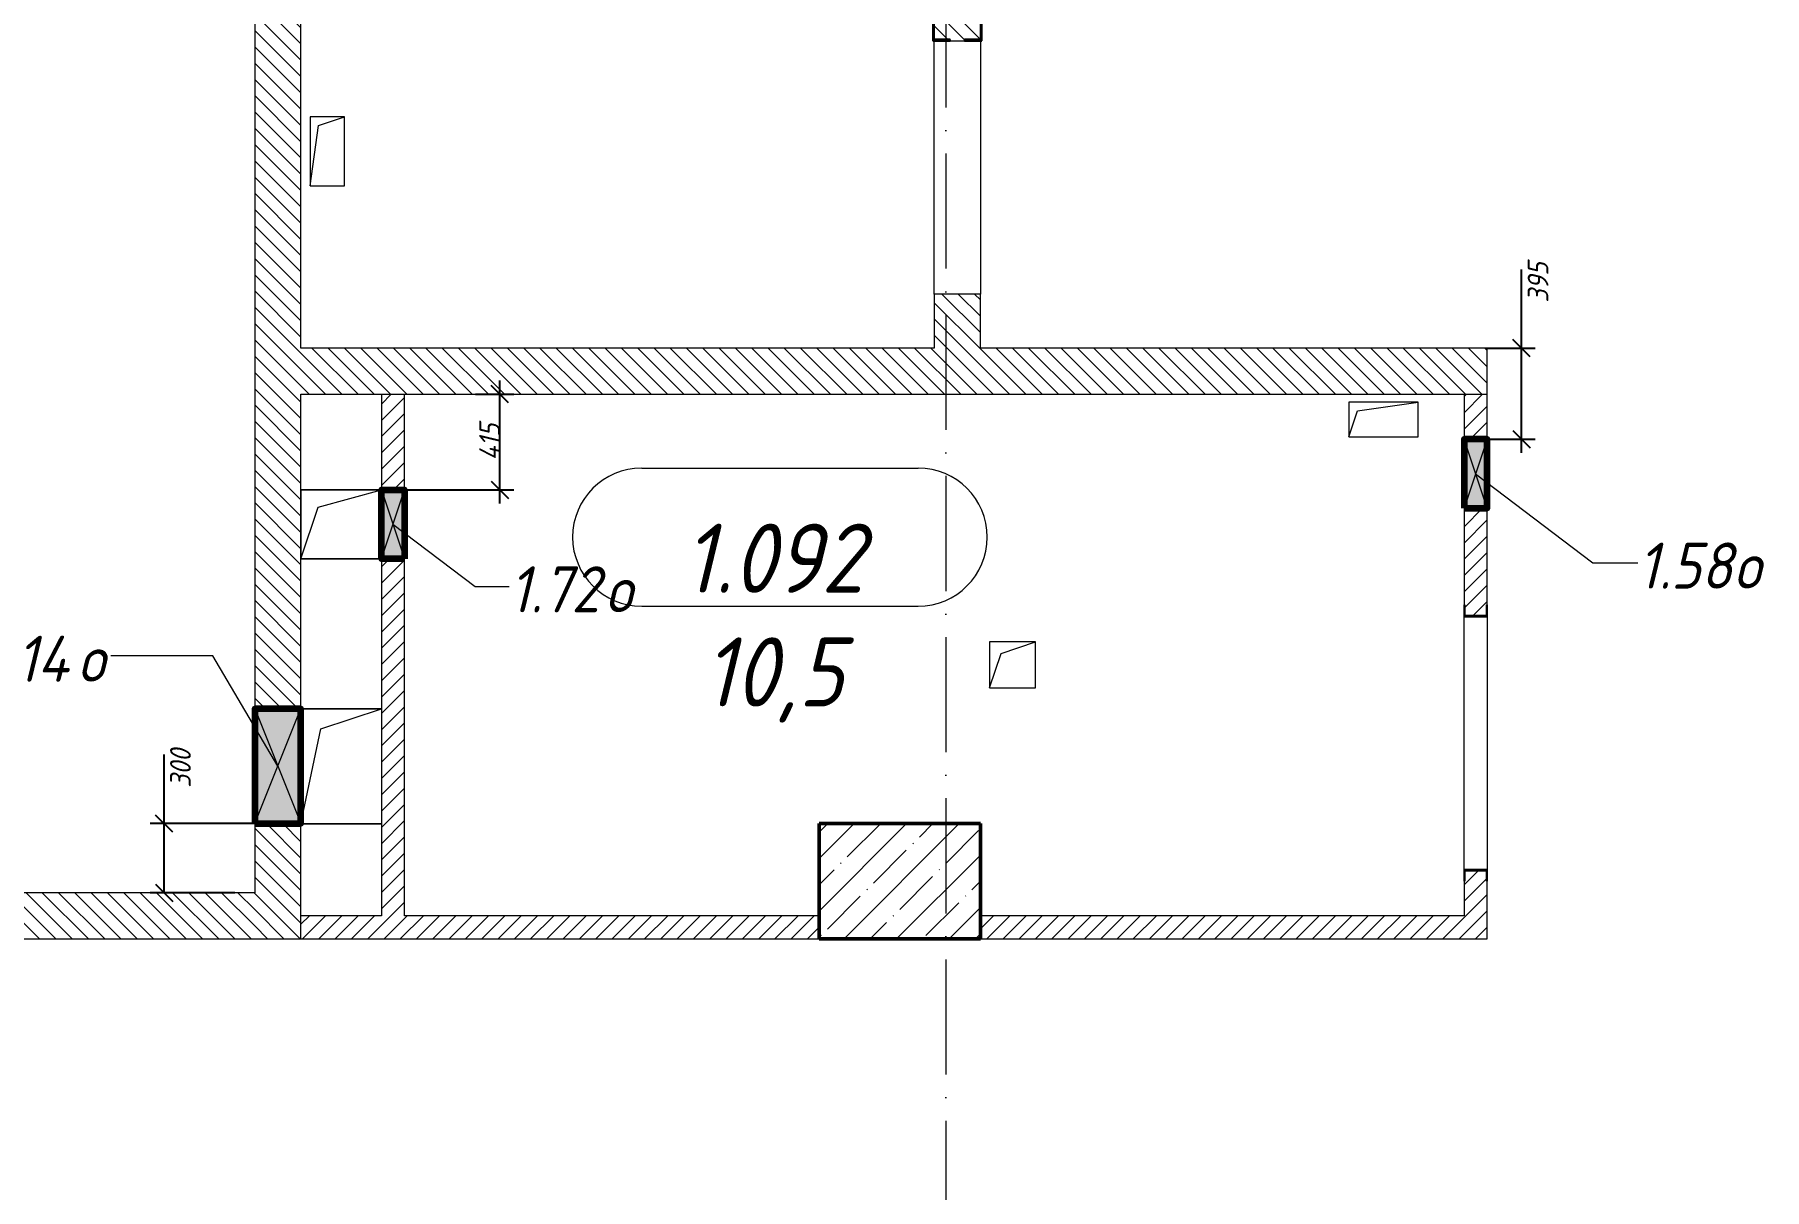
# Model space of a CAD drawing. Header units: millimetres. Extents: x -356862 to 418287, y 0 to 839748.
# Drawn here: x -91371 to -83861, y 535608 to 540624 of the extents above; entities that cross this region are included whole.
import ezdxf

# ---------------------------------------------------------------- set-up
doc = ezdxf.new("R2010")
doc.units = ezdxf.units.MM
doc.linetypes.add('50_200_ШТРИХ_1Т_ш5_п1_п1_', pattern=[700, 500, -100, 0, -100])
for name, color, linetype, lineweight in [('9.7) Заделка 956 шт', 6, 'Continuous', 158), ('A-____-____-DIMS', 7, 'Continuous', 9), ('A-DETL-GENF-OTLN', 7, 'Continuous', 9), ('A-FLOR-____-OTLN', 7, 'Continuous', 9), ('A-GENM-____-MCUT', 7, 'Continuous', 25), ('A-GENM-____-OTLN', 7, 'Continuous', 9), ('A-GENM-____-OTLN-1', 7, 'Continuous', 25), ('A-GLAZ-____-IDEN', 7, 'Continuous', 9), ('A-GLAZ-____-OTLN', 7, 'Continuous', 9), ('A-WALL-____-MCUT', 7, 'Continuous', 13), ('A-WALL-____-PATT-1', 7, 'Continuous', 9), ('A-WALL-FNSH-MCUT-1', 7, 'Continuous', 9), ('I-WALL-____-OTLN', 7, 'Continuous', 9), ('S-COLS-____-MCUT', 7, 'Continuous', 50), ('S-COLS-____-OTLN', 7, 'Continuous', 9), ('S-GRID-____-OTLN-1', 7, '50_200_ШТРИХ_1Т_ш5_п1_п1_', 9)]:
    doc.layers.add(name, color=color, linetype=linetype, lineweight=lineweight)
doc.layers.add('A-AREA-IDEN-1', color=7, linetype='Continuous', lineweight=9, true_color=0x000000)
doc.styles.add('ISOCPEUR_I', font='isocpeui.ttf', dxfattribs={"width": 0.9, "height": 2.5})
doc.styles.add('ISOCPEUR_I_11', font='isocpeui.ttf', dxfattribs={"width": 0.9, "height": 200})
doc.styles.add('ISOCPEUR_I_7', font='isocpeui.ttf', dxfattribs={"width": 0.9, "height": 90})
doc.dimstyles.new('ISO-1_8_0_9К_СРЕДНИЙ_Кладочные_1', dxfattribs={"dimscale": 304.8, "dimtxt": 89.638306, "dimasz": 0.246063, "dimexe": 0.19685, "dimexo": 0, "dimgap": 0, "dimtad": 1, "dimdec": 3, "dimrnd": 0.001, "dimdsep": 46, "dimtxsty": 'ISOCPEUR_I_7', "dimblk1": 'OBLIQUE', "dimblk2": 'OBLIQUE', "dimsah": 1, "dimcen": 0.09, "dimdle": 0.19685, "dimazin": 0, "dimtfac": 1, "dimtdec": 4, "dimtix": 1, "dimtmove": 0, "dimatfit": 3, "dimfxl": 1, "dimtvp": 1, "dimtolj": 1, "dimtzin": 0, "dimarcsym": 2})
doc.dimstyles.new('ISO-1_8_0_9К_СРЕДНИЙ_Кладочные_2', dxfattribs={"dimscale": 304.8, "dimtxt": 89.638306, "dimasz": 0.246063, "dimexe": 0.19685, "dimexo": 0, "dimgap": 0, "dimtad": 1, "dimdec": 3, "dimrnd": 0.001, "dimdsep": 46, "dimtxsty": 'ISOCPEUR_I_7', "dimblk1": 'OBLIQUE', "dimblk2": 'OBLIQUE', "dimsah": 1, "dimcen": 0.09, "dimdle": 0.19685, "dimazin": 0, "dimtfac": 1, "dimtdec": 4, "dimtix": 1, "dimtmove": 1, "dimatfit": 3, "dimfxl": 1, "dimtvp": 1, "dimtolj": 1, "dimtzin": 0, "dimarcsym": 2})
pattern_1 = [(135, (-176515.067, 459015.94), (-35.35534, -35.35534), [])]
pattern_2 = [(45, (-176515.067, 459015.94), (-35.35534, 35.35534), [])]

# ---------------------------------------------------------------- blocks, each defined once
blk = doc.blocks.new('BSC_Колонна _Прямоугольная - 500х700-V162-АР1_План отверстий 1 этажа в осях 1-64_Ю-ЯЯ')
at = {"layer": 'S-COLS-____-OTLN'}
h = blk.add_hatch(dxfattribs=at)
h.set_pattern_fill('FP_174', color=256, style=0, pattern_type=2)
h.set_pattern_definition([(315, (-77931.04, 88900), (114.04925, 114.04925), []), (315, (-77931.04, 88785.95), (114.04925, 114.04925), [201.613, -40.323, 3.353, -36.97])])
h.paths.add_polyline_path([(-250, -350), (250, -350), (250, 350), (-250, 350)], flags=0)
at = {"layer": 'S-COLS-____-MCUT'}
for p, q in [((250, 350), (-250, 350)), ((-250, 350), (-250, -350)), ((250, -350), (250, 350)), ((-250, -350), (250, -350))]:
    blk.add_line(p, q, dxfattribs=at)
blk = doc.blocks.new('154_Фахверк_СКБ_Швеллер - Тип_100_4010-27789772-АР1_План отверстий 1 этажа в осях 1-64_Ю-ЯЯ')
at = {"layer": 'A-GENM-____-MCUT'}
for p, q in [((175, 50), (125, 50)), ((125, 50), (125, -50)), ((128, 47), (175, 47)), ((128, -47), (128, 47)), ((175, 47), (175, 50)), ((125, -50), (175, -50)), ((175, -47), (128, -47)), ((175, -50), (175, -47))]:
    blk.add_line(p, q, dxfattribs=at)
blk = doc.blocks.new('Фахверк_СКБ_Уголок - 200_4010-27904266-АР1_План отверстий 1 этажа в осях 1-64_Ю-ЯЯ')
at = {"layer": 'A-GENM-____-MCUT'}
for p, q in [((125, 156), (50, 156)), ((50, 156), (50, 150)), ((125, 81), (125, 156)), ((50, 150), (119, 150)), ((119, 150), (119, 81)), ((119, 81), (125, 81)), ((125, 19), (119, 19)), ((119, 19), (119, -50)), ((125, -56), (125, 19)), ((119, -50), (50, -50)), ((50, -50), (50, -56)), ((50, -56), (125, -56))]:
    blk.add_line(p, q, dxfattribs=at)
blk = doc.blocks.new('AR_Отверстие прямоугольное _в плите_ - AR_Отверстие прямоугольное _в плите_-30459630-АР1_План отверстий 1 этажа в осях 1-64_Ю-ЯЯ')
at = {"layer": 'A-GENM-____-OTLN'}
for p, q in [((75, 150), (-75, 150)), ((-75, 150), (-75, -150)), ((-75, -150), (-37.5, 112.5)), ((-37.5, 112.5), (75, 150)), ((75, -150), (75, 150)), ((-75, -150), (75, -150))]:
    blk.add_line(p, q, dxfattribs=at)
blk = doc.blocks.new('AR_Отверстие прямоугольное _в плите_ - AR_Отверстие прямоугольное _в плите_-30459637-АР1_План отверстий 1 этажа в осях 1-64_Ю-ЯЯ')
at = {"layer": 'A-GENM-____-OTLN'}
for p, q in [((150, 75), (-150, 75)), ((-150, 75), (-150, -75)), ((-150, -75), (-112.5, 37.5)), ((-112.5, 37.5), (150, 75)), ((150, -75), (150, 75)), ((-150, -75), (150, -75))]:
    blk.add_line(p, q, dxfattribs=at)
blk = doc.blocks.new('AR_Отверстие прямоугольное _в плите_ - AR_Отверстие прямоугольное _в плите_-30459597-АР1_План отверстий 1 этажа в осях 1-64_Ю-ЯЯ')
at = {"layer": 'A-GENM-____-OTLN'}
for p, q in [((100, 100), (-100, 100)), ((-100, 100), (-100, -100)), ((-50, 50), (100, 100)), ((100, -100), (100, 100)), ((-100, -100), (-50, 50)), ((-100, -100), (100, -100))]:
    blk.add_line(p, q, dxfattribs=at)
blk = doc.blocks.new('AR_Отверстие прямоугольное _в плите_ - AR_Отверстие прямоугольное _в плите_-30552540-АР1_План отверстий 1 этажа в осях 1-64_Ю-ЯЯ')
at = {"layer": 'A-GENM-____-OTLN'}
for p, q in [((175, 250), (-175, 250)), ((-87.5, 162.5), (175, 250)), ((-175, -250), (-87.5, 162.5)), ((-175, -250), (175, -250))]:
    blk.add_line(p, q, dxfattribs=at)
blk = doc.blocks.new('AR_Отверстие прямоугольное _в плите_ - AR_Отверстие прямоугольное _в плите_-30552577-АР1_План отверстий 1 этажа в осях 1-64_Ю-ЯЯ')
at = {"layer": 'A-GENM-____-OTLN'}
for p, q in [((174.3, 150), (-175, 150)), ((-175, 150), (-175, -150)), ((-100, 75), (174.3, 149.8)), ((-175, -150), (-100, 75)), ((-175, -150), (174.3, -150))]:
    blk.add_line(p, q, dxfattribs=at)
blk = doc.blocks.new('AR_Отверстие прямоугольное _в стене__БезПР - AR_Отверстие прямоугольное _в стене__БезПР-36427736-АР1_План отверстий 1 этажа в осях 1-64_Ю-ЯЯ')
at = {"layer": 'A-GLAZ-____-OTLN'}
blk.add_hatch(color=256, dxfattribs=at).paths.add_polyline_path([(-150, -50), (150, -50), (150, 50), (-150, 50)], flags=0)
at = {"layer": 'A-DETL-GENF-OTLN'}
for p, q in [((-150, -50), (-150, 50)), ((-150, 50), (150, 50)), ((150, 50), (-150, -50)), ((-150, 50), (150, -50)), ((150, 50), (-150, 50)), ((-150, 50), (-150, -50)), ((150, 50), (150, -50)), ((150, -50), (150, 50)), ((150, -50), (-150, -50)), ((-150, -50), (150, -50))]:
    blk.add_line(p, q, dxfattribs=at)
at = {"layer": 'A-GLAZ-____-OTLN'}
blk.add_line((150, 50), (-150, 50), dxfattribs=at)
blk = doc.blocks.new('AR_Отверстие прямоугольное _в стене__БезПР - AR_Отверстие прямоугольное _в стене__БезПР-36427571-АР1_План отверстий 1 этажа в осях 1-64_Ю-ЯЯ')
at = {"layer": 'A-GLAZ-____-OTLN'}
blk.add_hatch(color=256, dxfattribs=at).paths.add_polyline_path([(150, -50), (150, 50), (-150, 50), (-150, -50)], flags=0)
at = {"layer": 'A-DETL-GENF-OTLN'}
for p, q in [((-150, -50), (-150, 50)), ((-150, 50), (150, 50)), ((150, 50), (-150, -50)), ((-150, 50), (150, -50)), ((150, 50), (-150, 50)), ((-150, 50), (-150, -50)), ((150, 50), (150, -50)), ((150, -50), (150, 50)), ((150, -50), (-150, -50)), ((-150, -50), (150, -50))]:
    blk.add_line(p, q, dxfattribs=at)
at = {"layer": 'A-GLAZ-____-OTLN'}
blk.add_line((150, 50), (-150, 50), dxfattribs=at)
blk = doc.blocks.new('AR_Отверстие прямоугольное _в стене__БезПР - AR_Отверстие прямоугольное _в стене__БезПР-36427847-АР1_План отверстий 1 этажа в осях 1-64_Ю-ЯЯ')
at = {"layer": 'A-GLAZ-____-OTLN'}
blk.add_hatch(color=256, dxfattribs=at).paths.add_polyline_path([(-250, -100), (250, -100), (250, 100), (-250, 100)], flags=0)
at = {"layer": 'A-DETL-GENF-OTLN'}
for p, q in [((-250, -100), (-250, 100)), ((-250, 100), (250, 100)), ((250, 100), (-250, -100)), ((-250, 100), (250, -100)), ((250, 100), (-250, 100)), ((-250, 100), (-250, -100)), ((250, 100), (250, -100)), ((250, -100), (250, 100)), ((250, -100), (-250, -100)), ((-250, -100), (250, -100))]:
    blk.add_line(p, q, dxfattribs=at)
at = {"layer": 'A-GLAZ-____-OTLN'}
blk.add_line((250, 100), (-250, 100), dxfattribs=at)
blk = doc.blocks.new('_Oblique')
at = {"color": 0, "linetype": 'ByBlock', "lineweight": -2}
blk.add_line((-0.5, -0.5), (0.5, 0.5), dxfattribs=at)
blk = doc.blocks.new('*D13613')
at = {"layer": 'A-____-____-DIMS', "color": 0, "lineweight": -2, "transparency": 16777216}
for p, q in [((-84916.3, 539262), (-84916.3, 539604.4)), ((-85065.1, 539262), (-84856.3, 539262)), ((-84916.3, 538807), (-84916.3, 539262)), ((-85065.1, 538867), (-84856.3, 538867))]:
    blk.add_line(p, q, dxfattribs=at)
at = {"layer": 'Defpoints', "color": 0, "transparency": 16777216}
for p in [(-85065.1, 539262), (-84916.3, 539262), (-85065.1, 538867)]:
    blk.add_point(p, dxfattribs=at)
at = {"layer": 'A-____-____-DIMS', "color": 0, "lineweight": -2, "transparency": 16777216, "xscale": 75, "yscale": 75, "zscale": 75}
for p, rotation in [((-84916.3, 539262), 90), ((-84916.3, 538867), 270)]:
    blk.add_blockref('_Oblique', p, dxfattribs=dict(at, rotation=rotation))
at = {"layer": 'A-____-____-DIMS', "color": 0, "transparency": 16777216, "insert": (-84889.1, 539459.6), "char_height": 90, "width": 409.578, "attachment_point": 1, "rotation": 90, "line_spacing_factor": 1.149209, "style": 'ISOCPEUR_I_7'}
blk.add_mtext('\\A1;395', dxfattribs=at)
blk = doc.blocks.new('*D13614')
at = {"layer": 'A-____-____-DIMS', "color": 0, "lineweight": -2, "transparency": 16777216}
for p, q in [((-89350.5, 538587), (-89350.5, 539122)), ((-89456.5, 539062), (-89290.5, 539062)), ((-89765.1, 538647), (-89290.5, 538647))]:
    blk.add_line(p, q, dxfattribs=at)
at = {"layer": 'Defpoints', "color": 0, "transparency": 16777216}
for p in [(-89456.5, 539062), (-89350.5, 539062), (-89765.1, 538647)]:
    blk.add_point(p, dxfattribs=at)
at = {"layer": 'A-____-____-DIMS', "color": 0, "lineweight": -2, "transparency": 16777216, "xscale": 75, "yscale": 75, "zscale": 75}
for p, rotation in [((-89350.5, 539062), 90), ((-89350.5, 538647), 270)]:
    blk.add_blockref('_Oblique', p, dxfattribs=dict(at, rotation=rotation))
at = {"layer": 'A-____-____-DIMS', "color": 0, "transparency": 16777216, "insert": (-89395.5, 538854.5), "char_height": 90, "width": 384.755, "attachment_point": 5, "rotation": 90, "style": 'ISOCPEUR_I_7'}
blk.add_mtext('\\A1;415', dxfattribs=at)
blk = doc.blocks.new('*D13658')
at = {"layer": 'A-____-____-DIMS', "color": 0, "lineweight": -2, "transparency": 16777216}
for p, q in [((-90808.5, 537197), (-90808.5, 537497.4)), ((-90808.5, 536897), (-90808.5, 537257)), ((-90415.1, 537197), (-90868.5, 537197)), ((-90501.3, 536897), (-90868.5, 536897))]:
    blk.add_line(p, q, dxfattribs=at)
at = {"layer": 'Defpoints', "color": 0, "transparency": 16777216}
for p in [(-90415.1, 537197), (-90808.5, 536897), (-90501.3, 536897)]:
    blk.add_point(p, dxfattribs=at)
at = {"layer": 'A-____-____-DIMS', "color": 0, "lineweight": -2, "transparency": 16777216, "xscale": 75, "yscale": 75, "zscale": 75}
for p, rotation in [((-90808.5, 537197), 90), ((-90808.5, 536897), 270)]:
    blk.add_blockref('_Oblique', p, dxfattribs=dict(at, rotation=rotation))
at = {"layer": 'A-____-____-DIMS', "color": 0, "transparency": 16777216, "insert": (-90782.5, 537352.6), "char_height": 90, "width": 409.578, "attachment_point": 1, "rotation": 90, "line_spacing_factor": 1.149209, "style": 'ISOCPEUR_I_7'}
blk.add_mtext('\\A1;300', dxfattribs=at)
blk = doc.blocks.new('AAR_СКБ_Марка_помещения_1_5 ммп - Номер _ Площадь-27962135-АИ_План этажа_Стены_1')
at = {"layer": 'A-AREA-IDEN-1'}
for p, q in [((-2.987, 3), (3.013, 3)), ((-2.987, 0), (3.013, 0))]:
    blk.add_line(p, q, dxfattribs=at)
for centre, start, end in [((-2.987, 1.5), 90, 270), ((3.013, 1.5), 270, 90)]:
    blk.add_arc(centre, 1.5, start, end, dxfattribs=at)

msp = doc.modelspace()

# ---------------------------------------------------------------- hatches: boundary and pattern name
at = {"layer": 'A-WALL-____-PATT-1'}
h = msp.add_hatch(dxfattribs=at)
h.set_pattern_fill('FP_6', color=256, style=0, pattern_type=2)
h.set_pattern_definition(pattern_1)
h.paths.add_polyline_path([(-90415.0675, 536696.983), (-90215.0675, 536696.983), (-90215.0675, 537196.983), (-90415.0675, 537196.983), (-90415.0675, 536896.983)], flags=0)
h.paths.add_polyline_path([(-90347.4142, 537696.983), (-90215.0675, 537696.983), (-90215.0675, 544446.983), (-90415.0675, 544446.983), (-90415.0675, 537696.983)], flags=0)
h = msp.add_hatch(dxfattribs=at)
h.set_pattern_fill('FP_6', color=256, style=0, pattern_type=2)
h.set_pattern_definition(pattern_1)
h.paths.add_polyline_path([(-87265.0675, 539261.983), (-87265.0675, 539496.983), (-87465.0675, 539496.983), (-87465.0675, 539261.983)], flags=0)
h.paths.add_polyline_path([(-87396.0675, 540596.983), (-87334.0675, 540596.983), (-87334.0675, 540602.983), (-87265.0675, 540602.983), (-87265.0675, 540696.983), (-87465.0675, 540696.983), (-87465.0675, 540602.983), (-87396.0675, 540602.983)], flags=0)
h = msp.add_hatch(dxfattribs=at)
h.set_pattern_fill('FP_6', color=256, style=0, pattern_type=2)
h.set_pattern_definition(pattern_1)
h.paths.add_polyline_path([(-85165.0675, 539061.983), (-85065.0675, 539061.983), (-85065.0675, 539261.983), (-90215.0675, 539261.983), (-90215.0675, 539061.983), (-86387.9422, 539061.983)], flags=0)
h = msp.add_hatch(dxfattribs=at)
h.set_pattern_fill('FP_5', color=256, style=0, pattern_type=2)
h.set_pattern_definition(pattern_2)
h.paths.add_polyline_path([(-89765.0675, 536796.9825), (-89765.0675, 538346.983), (-89865.0675, 538346.983), (-89865.0675, 536796.9825)], flags=0)
h.paths.add_polyline_path([(-89865.0675, 538646.983), (-89765.0675, 538646.983), (-89765.0675, 539061.983), (-89865.0675, 539061.983), (-89865.0675, 538842.5904)], flags=0)
h = msp.add_hatch(dxfattribs=at)
h.set_pattern_fill('FP_5', color=256, style=0, pattern_type=2)
h.set_pattern_definition(pattern_2)
h.paths.add_polyline_path([(-85165.0675, 536696.9825), (-85065.0675, 536696.9825), (-85065.0675, 536946.9825), (-85068.0675, 536946.9825), (-85068.0675, 536993.9825), (-85162.0675, 536993.9825), (-85162.0675, 536946.9825), (-85165.0675, 536946.9825), (-85165.0675, 536796.9825)], flags=0)
h.paths.add_polyline_path([(-85068.0675, 538099.9825), (-85068.0675, 538146.9825), (-85065.0675, 538146.9825), (-85065.0675, 538566.983), (-85165.0675, 538566.983), (-85165.0675, 538146.9825), (-85162.0675, 538146.9825), (-85162.0675, 538099.9825)], flags=0)
h.paths.add_polyline_path([(-85065.0675, 538866.983), (-85065.0675, 539061.983), (-85165.0675, 539061.983), (-85165.0675, 538866.983), (-85144.8602, 538866.983)], flags=0)
h = msp.add_hatch(dxfattribs=at)
h.set_pattern_fill('FP_6', color=256, style=0, pattern_type=2)
h.set_pattern_definition(pattern_1)
h.paths.add_polyline_path([(-90415.0675, 536696.983), (-90415.0675, 536896.983), (-93015.0675, 536896.983), (-93015.0675, 536696.983), (-91690.4442, 536696.983)], flags=0)
h = msp.add_hatch(dxfattribs=at)
h.set_pattern_fill('FP_5', color=256, style=0, pattern_type=2)
h.set_pattern_definition(pattern_2)
h.paths.add_polyline_path([(-87965.0675, 536696.9825), (-87965.0675, 536796.9825), (-90215.0675, 536796.9825), (-90215.0675, 536696.9825), (-88155.4428, 536696.9825)], flags=0)
h = msp.add_hatch(dxfattribs=at)
h.set_pattern_fill('FP_5', color=256, style=0, pattern_type=2)
h.set_pattern_definition(pattern_2)
h.paths.add_polyline_path([(-85165.0675, 536696.9825), (-85165.0675, 536796.9825), (-87265.0675, 536796.9825), (-87265.0675, 536696.9825)], flags=0)

# ---------------------------------------------------------------- linework, layer by layer
at = {"layer": '9.7) Заделка 956 шт'}
for points in [[(-85165.0675, 538566.983), (-85065.0675, 538566.983), (-85065.0675, 538866.983), (-85165.0675, 538866.983)], [(-89765.0675, 538346.983), (-89865.0675, 538346.983), (-89865.0675, 538646.983), (-89765.0675, 538646.983)], [(-90415.0675, 537196.983), (-90215.0675, 537196.983), (-90215.0675, 537695.6499), (-90415.0675, 537695.6499)]]:
    msp.add_lwpolyline(points, close=True, dxfattribs=at)
at = {"layer": 'A-FLOR-____-OTLN'}
for p, q in [((-90214.342, 538646.983), (-89865.0675, 538646.983)), ((-90214.342, 538346.983), (-90214.342, 538646.983)), ((-89865.0675, 538346.983), (-90214.342, 538346.983)), ((-90215.0675, 537695.6499), (-89865.0675, 537695.6499)), ((-89865.0675, 537195.6499), (-90215.0675, 537195.6499))]:
    msp.add_line(p, q, dxfattribs=at)
at = {"layer": 'A-GLAZ-____-IDEN'}
for p, q in [((-85115.0675, 538716.983), (-84606.3878, 538329.9381)), ((-89815.0675, 538496.983), (-89458.3292, 538227.0308)), ((-84606.3878, 538329.9381), (-84410.9456, 538329.9381)), ((-89458.3292, 538227.0308), (-89309.9409, 538227.0308)), ((-90597.3453, 537925.5308), (-91039.8957, 537925.5308)), ((-90315.0675, 537446.983), (-90597.3453, 537925.5308))]:
    msp.add_line(p, q, dxfattribs=at)
at = {"layer": 'A-WALL-____-MCUT'}
for p, q in [((-90415.0675, 544446.983), (-90415.0675, 537696.983)), ((-90215.0675, 539261.983), (-90215.0675, 544446.983)), ((-87396.0675, 540596.983), (-87334.0675, 540596.983)), ((-87465.0675, 539496.983), (-87465.0675, 539261.983)), ((-87265.0675, 539496.983), (-87465.0675, 539496.983)), ((-87265.0675, 539261.983), (-87265.0675, 539496.983)), ((-87465.0675, 539261.983), (-90215.0675, 539261.983)), ((-85065.0675, 539261.983), (-87265.0675, 539261.983)), ((-85065.0675, 539061.983), (-85065.0675, 539261.983)), ((-90215.0675, 537696.983), (-90215.0675, 539061.983)), ((-90215.0675, 539061.983), (-85065.0675, 539061.983)), ((-90415.0675, 537196.983), (-90415.0675, 536896.983)), ((-90215.0675, 536696.9825), (-90215.0675, 537196.983)), ((-90415.0675, 536896.983), (-93015.0675, 536896.983)), ((-93015.0675, 536696.983), (-90215.0675, 536696.983))]:
    msp.add_line(p, q, dxfattribs=at)
at = {"layer": 'A-WALL-FNSH-MCUT-1'}
for p, q in [((-89865.0675, 539061.983), (-89865.0675, 538646.983)), ((-89765.0675, 538646.983), (-89765.0675, 539061.983)), ((-85165.0675, 539061.983), (-85165.0675, 538866.983)), ((-85065.0675, 538866.983), (-85065.0675, 539061.983)), ((-85165.0675, 538566.983), (-85165.0675, 538146.9825)), ((-85065.0675, 538146.9825), (-85065.0675, 538566.983)), ((-89865.0675, 538346.983), (-89865.0675, 536796.9825)), ((-89765.0675, 536796.9825), (-89765.0675, 538346.983)), ((-85165.0675, 536946.9825), (-85165.0675, 536796.9825)), ((-85065.0675, 536696.9825), (-85065.0675, 536946.9825)), ((-89865.0675, 536796.9825), (-90215.0675, 536796.9825)), ((-87965.0675, 536796.9825), (-89765.0675, 536796.9825)), ((-85165.0675, 536796.9825), (-87265.0675, 536796.9825)), ((-90215.0675, 536696.9825), (-87965.0675, 536696.9825)), ((-87265.0675, 536696.9825), (-85065.0675, 536696.9825))]:
    msp.add_line(p, q, dxfattribs=at)
at = {"layer": 'I-WALL-____-OTLN'}
for p, q in [((-87465.0675, 539496.983), (-87465.0675, 540596.983)), ((-87265.0675, 540596.983), (-87265.0675, 539496.983)), ((-85165.0675, 536996.9825), (-85165.0675, 538096.9825)), ((-85065.0675, 538096.9825), (-85065.0675, 536996.9825))]:
    msp.add_line(p, q, dxfattribs=at)
at = {"layer": 'S-GRID-____-OTLN-1'}
msp.add_line((-87415.0675, 549908.7924), (-87415.0675, 498597.5699), dxfattribs=at)

# ---------------------------------------------------------------- block references
at = {"layer": 'A-AREA-IDEN-1', "xscale": 199.9999999999999, "yscale": 199.9999999999999, "zscale": 199.9999999999999}
msp.add_blockref('AAR_СКБ_Марка_помещения_1_5 ммп - Номер _ Площадь-27962135-АИ_План этажа_Стены_1', (-88137.8987, 538141.4767), dxfattribs=at)
at = {"layer": 'A-GENM-____-OTLN'}
for name, p in [('AR_Отверстие прямоугольное _в плите_ - AR_Отверстие прямоугольное _в плите_-30459630-АР1_План отверстий 1 этажа в осях 1-64_Ю-ЯЯ', (-90100.0507, 540116.6355)), ('AR_Отверстие прямоугольное _в плите_ - AR_Отверстие прямоугольное _в плите_-30459637-АР1_План отверстий 1 этажа в осях 1-64_Ю-ЯЯ', (-85515.0675, 538951.983)), ('AR_Отверстие прямоугольное _в плите_ - AR_Отверстие прямоугольное _в плите_-30552577-АР1_План отверстий 1 этажа в осях 1-64_Ю-ЯЯ', (-90039.342, 538496.983)), ('AR_Отверстие прямоугольное _в плите_ - AR_Отверстие прямоугольное _в плите_-30459597-АР1_План отверстий 1 этажа в осях 1-64_Ю-ЯЯ', (-87125.0675, 537886.6355)), ('AR_Отверстие прямоугольное _в плите_ - AR_Отверстие прямоугольное _в плите_-30552540-АР1_План отверстий 1 этажа в осях 1-64_Ю-ЯЯ', (-90040.0675, 537445.6499))]:
    msp.add_blockref(name, p, dxfattribs=at)
at = {"layer": 'A-GENM-____-OTLN-1'}
for name, p, rotation in [('Фахверк_СКБ_Уголок - 200_4010-27904266-АР1_План отверстий 1 этажа в осях 1-64_Ю-ЯЯ', (-87415.0675, 540721.983), 270), ('154_Фахверк_СКБ_Швеллер - Тип_100_4010-27789772-АР1_План отверстий 1 этажа в осях 1-64_Ю-ЯЯ', (-85115.0675, 537971.9825), 90), ('154_Фахверк_СКБ_Швеллер - Тип_100_4010-27789772-АР1_План отверстий 1 этажа в осях 1-64_Ю-ЯЯ', (-85115.0675, 537121.9825), 270)]:
    msp.add_blockref(name, p, dxfattribs=dict(at, rotation=rotation))
at = {"layer": 'A-GLAZ-____-OTLN'}
for name, p, rotation in [('AR_Отверстие прямоугольное _в стене__БезПР - AR_Отверстие прямоугольное _в стене__БезПР-36427571-АР1_План отверстий 1 этажа в осях 1-64_Ю-ЯЯ', (-85115.0675, 538716.983), 270), ('AR_Отверстие прямоугольное _в стене__БезПР - AR_Отверстие прямоугольное _в стене__БезПР-36427736-АР1_План отверстий 1 этажа в осях 1-64_Ю-ЯЯ', (-89815.0675, 538496.983), 90), ('AR_Отверстие прямоугольное _в стене__БезПР - AR_Отверстие прямоугольное _в стене__БезПР-36427847-АР1_План отверстий 1 этажа в осях 1-64_Ю-ЯЯ', (-90315.0675, 537446.983), 89.99999999999993)]:
    msp.add_blockref(name, p, dxfattribs=dict(at, rotation=rotation))
at = {"layer": 'S-COLS-____-OTLN', "rotation": 89.9999999999999}
msp.add_blockref('BSC_Колонна _Прямоугольная - 500х700-V162-АР1_План отверстий 1 этажа в осях 1-64_Ю-ЯЯ', (-87615.0675, 536946.9825), dxfattribs=at)

# ---------------------------------------------------------------- texts
at = {"layer": 'A-AREA-IDEN-1', "char_height": 300, "attachment_point": 8, "line_spacing_factor": 1.139951, "style": 'ISOCPEUR_I'}
for s, insert, width in [('\\pxqc,t8.46667,16.93333,25.4,33.86667,42.33333,50.8,59.26667,67.73333,76.2,84.66667,93.13333,101.6,110.06667,118.53333,127,135.46667,143.93333,152.4,160.86667,169.33333,177.8,186.26667,194.73333,203.2,211.66667,220.13333,228.6,237.06667,245.53333,254,262.46667,270.93333;{1.092}', (-88163.3278, 538199.8066), 900), ('\\pxqc,t8.46667,16.93333,25.4,33.86667,42.33333,50.8,59.26667,67.73333,76.2,84.66667,93.13333,101.6,110.06667,118.53333,127,135.46667,143.93333,152.4,160.86667,169.33333,177.8,186.26667,194.73333,203.2,211.66667,220.13333,228.6,237.06667,245.53333,254,262.46667,270.93333;{10,5}', (-88163.3278, 537635.8586), 702)]:
    msp.add_mtext(s, dxfattribs=dict(at, insert=insert, width=width))
at = {"layer": 'A-GLAZ-____-IDEN', "char_height": 200, "attachment_point": 1, "style": 'ISOCPEUR_I_11'}
for s, insert, width in [('1.58', (-84410.9456, 538417.5527), 505.063125), ('\\fISOCPEUR|b0|i1|c204|p34|;\\W.9;о', (-83994.2268, 538417.5527), 158.734125), ('1.72', (-89309.9409, 538314.6454), 505.063125), ('\\fISOCPEUR|b0|i1|c204|p34|;\\W.9;о', (-88893.2221, 538314.6454), 158.734125), ('1.114', (-91683.0508, 538013.1454), 606.07575), ('\\fISOCPEUR|b0|i1|c204|p34|;\\W.9;о', (-91182.9883, 538013.1454), 158.734125)]:
    msp.add_mtext(s, dxfattribs=dict(at, insert=insert, width=width))

# ---------------------------------------------------------------- dimensions: what is measured, and where the dimension line sits
at = {"layer": 'A-____-____-DIMS'}
for base, p1, p2, override, picture, middle in [((-84916.317, 539261.983), (-85065.0675, 538866.983), (-85065.0675, 539261.983), {"dimpost": '<>', "dimfxl": 395}, '*D13613', (-84829.1192, 539604.4321)), ((-90808.5102, 536896.983), (-90415.0675, 537196.983), (-90501.2503, 536896.983), {"dimpost": '<>', "dimfxl": 312.133761}, '*D13658', (-90722.4784, 537497.4169))]:
    dim = msp.add_linear_dim(base=base, p1=p1, p2=p2, angle=90, dimstyle='ISO-1_8_0_9К_СРЕДНИЙ_Кладочные_1', override=override, dxfattribs=at)
    dim.commit()
    dim.dimension.update_dxf_attribs({"geometry": picture, "text_midpoint": middle, "dimtype": 160, "text_rotation": 90})
dim = msp.add_linear_dim(base=(-89350.4818, 539061.983), p1=(-89765.0675, 538646.983), p2=(-89456.5478, 539061.983), angle=90, dimstyle='ISO-1_8_0_9К_СРЕДНИЙ_Кладочные_2', override={"dimpost": '<>', "dimfxl": 517.116419}, dxfattribs=at)
dim.commit()
dim.dimension.update_dxf_attribs({"geometry": '*D13614', "text_midpoint": (-89395.4818, 538854.483)})

doc.saveas('drawing.dxf')
